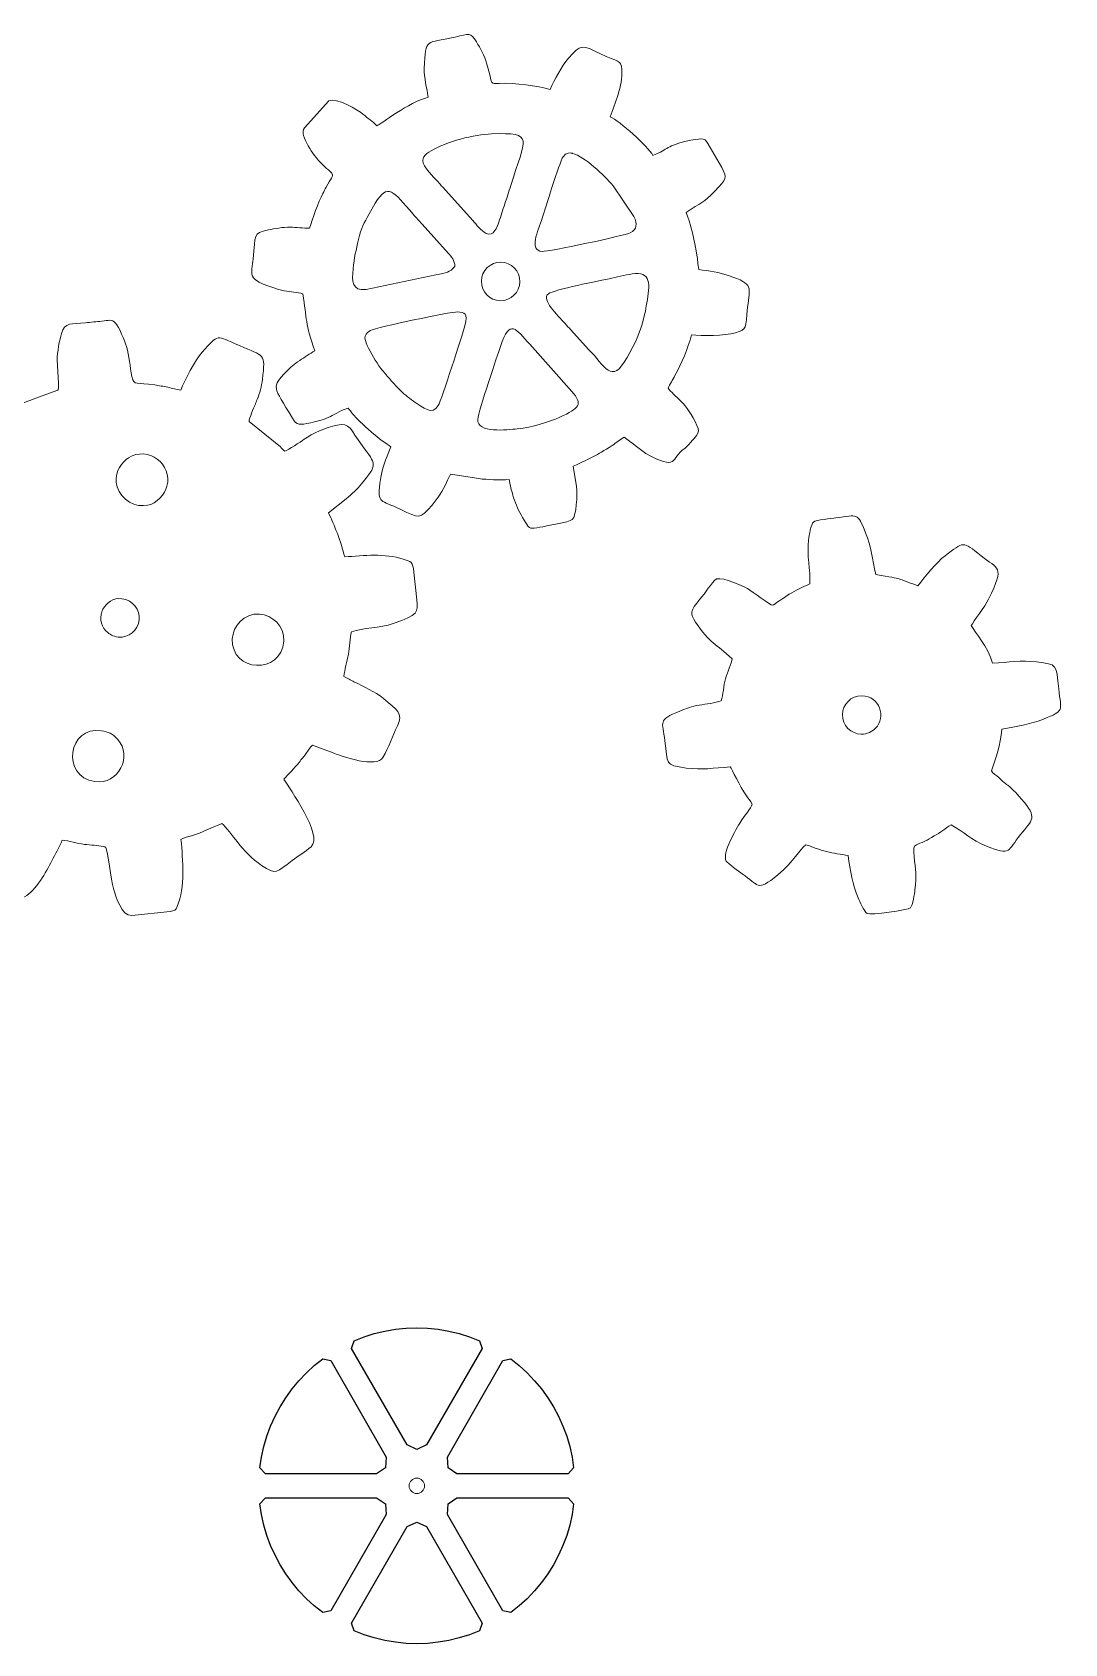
# Model space of a CAD drawing. Header units: centimetres. Extents: x -21.6 to 35.6, y -35.6 to 48.3.
# Drawn here: x 22.16 to 35.58, y 26.42 to 47.34 of the extents above; entities that cross this region are included whole.
import ezdxf

# ---------------------------------------------------------------- set-up
doc = ezdxf.new("R2010")
doc.units = ezdxf.units.CM
doc.header["$MEASUREMENT"] = 0
doc.layers.add('layer 1', color=7, linetype='Continuous')

msp = doc.modelspace()

# ---------------------------------------------------------------- linework, layer by layer
at = {"layer": 'layer 1', "color": 250, "lineweight": 9}
for points, knots in [([(27.30847, 46.49922), (27.29626, 46.62301), (27.25272, 46.75536), (27.25906, 46.87261), (27.25906, 46.87261), (27.28143, 47.28709), (27.27167, 47.19062), (27.65953, 47.28069), (27.65953, 47.28069), (27.84155, 47.32294), (27.85793, 47.3436), (27.93735, 47.21698), (27.93735, 47.21698), (27.99112, 47.13126), (28.03757, 47.05058), (28.07202, 46.92854), (28.07202, 46.92854), (28.15092, 46.64916), (28.11334, 46.67356), (28.23123, 46.6797), (28.23123, 46.6797), (28.43924, 46.69054), (28.72936, 46.64543), (28.89545, 46.59973), (28.89545, 46.59973), (28.95396, 46.73277), (29.04012, 46.89726), (29.13424, 47.00665), (29.13424, 47.00665), (29.29297, 47.19108), (29.31076, 47.18069), (29.5478, 47.06458), (29.5478, 47.06458), (29.77434, 46.95361), (29.81759, 46.98925), (29.8254, 46.86115), (29.8254, 46.86115), (29.83922, 46.63517), (29.73338, 46.42635), (29.67508, 46.24554), (29.67508, 46.24554), (29.79786, 46.19316), (30.16122, 45.86211), (30.23075, 45.74501), (30.23075, 45.74501), (30.44784, 45.82743), (30.37688, 45.86485), (30.72371, 45.94071), (30.72371, 45.94071), (30.76129, 45.94893), (30.81598, 45.95793), (30.85066, 45.95886), (30.85066, 45.95886), (30.90217, 45.96023), (30.92071, 45.93941), (30.9444, 45.90025), (30.9444, 45.90025), (30.9444, 45.90025), (31.12451, 45.58523), (31.12451, 45.58523), (31.12451, 45.58523), (31.19882, 45.44672), (31.19033, 45.44484), (31.03559, 45.28124), (31.03559, 45.28124), (30.88609, 45.12315), (30.85476, 45.13723), (30.66098, 45.00446), (30.66098, 45.00446), (30.71023, 44.90357), (30.78581, 44.57842), (30.80259, 44.44919), (30.80259, 44.44919), (30.80998, 44.39222), (30.81304, 44.33229), (30.82472, 44.26174), (30.82472, 44.26174), (30.96274, 44.24486), (31.09489, 44.22417), (31.21072, 44.18509), (31.21072, 44.18509), (31.55132, 44.07017), (31.4861, 44.03254), (31.46099, 43.77429), (31.46099, 43.77429), (31.43345, 43.49069), (31.45225, 43.48429), (31.30087, 43.44185), (31.30087, 43.44185), (31.16154, 43.40279), (30.86878, 43.39265), (30.73148, 43.41532), (30.73148, 43.41532), (30.68414, 43.22979), (30.60237, 43.05157), (30.51623, 42.88534), (30.51623, 42.88534), (30.4869, 42.82873), (30.44973, 42.77611), (30.4284, 42.72206), (30.4284, 42.72206), (30.49829, 42.62165), (30.67884, 42.52401), (30.80213, 42.23803), (30.80213, 42.23803), (30.82816, 42.17762), (30.82919, 42.15171), (30.79537, 42.10759), (30.79537, 42.10759), (30.76989, 42.07434), (30.66658, 41.95623), (30.64359, 41.93993), (30.64359, 41.93993), (30.45622, 41.80707), (30.56107, 41.64291), (30.13919, 41.8718), (30.13919, 41.8718), (30.13919, 41.8718), (29.85538, 42.08556), (29.85538, 42.08556), (29.85538, 42.08556), (29.79915, 42.05462), (29.75692, 42.01358), (29.70198, 41.97873), (29.70198, 41.97873), (29.47494, 41.83479), (29.45193, 41.82493), (29.19178, 41.70669), (29.19178, 41.70669), (29.19178, 41.70669), (29.23586, 41.44266), (29.23586, 41.44266), (29.23586, 41.44266), (29.24951, 41.34189), (29.23665, 41.06203), (29.18178, 41.01584), (29.18178, 41.01584), (29.14159, 40.98204), (28.83785, 40.93076), (28.75907, 40.91449), (28.75907, 40.91449), (28.64249, 40.89043), (28.6255, 40.89489), (28.57785, 40.97229), (28.57785, 40.97229), (28.45873, 41.16585), (28.41036, 41.28642), (28.36266, 41.5348), (28.36266, 41.5348), (28.23064, 41.52598), (28.08568, 41.53322), (27.96674, 41.54681), (27.96674, 41.54681), (27.96674, 41.54681), (27.60198, 41.60591), (27.60198, 41.60591), (27.60198, 41.60591), (27.58343, 41.56516), (27.56869, 41.54039), (27.54881, 41.49648), (27.54881, 41.49648), (27.50298, 41.39535), (27.43025, 41.28605), (27.36126, 41.20402), (27.36126, 41.20402), (27.2009, 41.01346), (27.19172, 41.03266), (26.956, 41.14641), (26.956, 41.14641), (26.68237, 41.27846), (26.65356, 41.21489), (26.68299, 41.48423), (26.68299, 41.48423), (26.70702, 41.7041), (26.75919, 41.77469), (26.82457, 41.96184), (26.82457, 41.96184), (26.71408, 42.02331), (26.41439, 42.27774), (26.32845, 42.3885), (26.32845, 42.3885), (26.30925, 42.41322), (26.29018, 42.43787), (26.26957, 42.46017), (26.26957, 42.46017), (26.2102, 42.45084), (26.09494, 42.38294), (26.03917, 42.35367), (26.03917, 42.35367), (25.96848, 42.31656), (25.87247, 42.29025), (25.78299, 42.2722), (25.78299, 42.2722), (25.6407, 42.24347), (25.60299, 42.23526), (25.54632, 42.33043), (25.54632, 42.33043), (25.29415, 42.75391), (25.26908, 42.73148), (25.46521, 42.9338), (25.46521, 42.9338), (25.52407, 42.99453), (25.56281, 43.03222), (25.64131, 43.0813), (25.64131, 43.0813), (25.70192, 43.11919), (25.77177, 43.17355), (25.83797, 43.20438), (25.83797, 43.20438), (25.71066, 43.56), (25.7347, 43.61688), (25.68169, 43.94761), (25.68169, 43.94761), (25.60688, 43.96515), (25.52256, 43.97429), (25.44412, 43.98658), (25.44412, 43.98658), (25.353, 44.00087), (25.09267, 44.08494), (25.0383, 44.15232), (25.0383, 44.15232), (24.9991, 44.20091), (25.0278, 44.33729), (25.0348, 44.39748), (25.0348, 44.39748), (25.07226, 44.71928), (25.02434, 44.73431), (25.23403, 44.77678), (25.23403, 44.77678), (25.31923, 44.79403), (25.42077, 44.81292), (25.51582, 44.81191), (25.51582, 44.81191), (25.59741, 44.81105), (25.68385, 44.79824), (25.76953, 44.79916), (25.76953, 44.79916), (25.80594, 44.91718), (25.88247, 45.13917), (25.94215, 45.24864), (25.94215, 45.24864), (25.96008, 45.28152), (25.96626, 45.3009), (25.98322, 45.33134), (25.98322, 45.33134), (26.11108, 45.56088), (26.09699, 45.45112), (25.89661, 45.66475), (25.89661, 45.66475), (25.84459, 45.72018), (25.62376, 46.00499), (25.70076, 46.10189), (25.70076, 46.10189), (25.70076, 46.10189), (26.02027, 46.45218), (26.02027, 46.45218), (26.02027, 46.45218), (26.11484, 46.50218), (26.40073, 46.33328), (26.46196, 46.27964), (26.46196, 46.27964), (26.52235, 46.22676), (26.58962, 46.18766), (26.6411, 46.12818), (26.6411, 46.12818), (26.69251, 46.14897), (27.05677, 46.4374), (27.30847, 46.49922)], [0, 0, 0, 0, 0.01470588, 0.01470588, 0.01470588, 0.01470588, 0.02941176, 0.02941176, 0.02941176, 0.02941176, 0.04411765, 0.04411765, 0.04411765, 0.04411765, 0.05882353, 0.05882353, 0.05882353, 0.05882353, 0.07352941, 0.07352941, 0.07352941, 0.07352941, 0.08823529, 0.08823529, 0.08823529, 0.08823529, 0.10294118, 0.10294118, 0.10294118, 0.10294118, 0.11764706, 0.11764706, 0.11764706, 0.11764706, 0.13235294, 0.13235294, 0.13235294, 0.13235294, 0.14705882, 0.14705882, 0.14705882, 0.14705882, 0.16176471, 0.16176471, 0.16176471, 0.16176471, 0.17647059, 0.17647059, 0.17647059, 0.17647059, 0.19117647, 0.19117647, 0.19117647, 0.19117647, 0.20588235, 0.20588235, 0.20588235, 0.20588235, 0.22058824, 0.22058824, 0.22058824, 0.22058824, 0.23529412, 0.23529412, 0.23529412, 0.23529412, 0.25, 0.25, 0.25, 0.25, 0.26470588, 0.26470588, 0.26470588, 0.26470588, 0.27941176, 0.27941176, 0.27941176, 0.27941176, 0.29411765, 0.29411765, 0.29411765, 0.29411765, 0.30882353, 0.30882353, 0.30882353, 0.30882353, 0.32352941, 0.32352941, 0.32352941, 0.32352941, 0.33823529, 0.33823529, 0.33823529, 0.33823529, 0.35294118, 0.35294118, 0.35294118, 0.35294118, 0.36764706, 0.36764706, 0.36764706, 0.36764706, 0.38235294, 0.38235294, 0.38235294, 0.38235294, 0.39705882, 0.39705882, 0.39705882, 0.39705882, 0.41176471, 0.41176471, 0.41176471, 0.41176471, 0.42647059, 0.42647059, 0.42647059, 0.42647059, 0.44117647, 0.44117647, 0.44117647, 0.44117647, 0.45588235, 0.45588235, 0.45588235, 0.45588235, 0.47058824, 0.47058824, 0.47058824, 0.47058824, 0.48529412, 0.48529412, 0.48529412, 0.48529412, 0.5, 0.5, 0.5, 0.5, 0.51470588, 0.51470588, 0.51470588, 0.51470588, 0.52941176, 0.52941176, 0.52941176, 0.52941176, 0.54411765, 0.54411765, 0.54411765, 0.54411765, 0.55882353, 0.55882353, 0.55882353, 0.55882353, 0.57352941, 0.57352941, 0.57352941, 0.57352941, 0.58823529, 0.58823529, 0.58823529, 0.58823529, 0.60294118, 0.60294118, 0.60294118, 0.60294118, 0.61764706, 0.61764706, 0.61764706, 0.61764706, 0.63235294, 0.63235294, 0.63235294, 0.63235294, 0.64705882, 0.64705882, 0.64705882, 0.64705882, 0.66176471, 0.66176471, 0.66176471, 0.66176471, 0.67647059, 0.67647059, 0.67647059, 0.67647059, 0.69117647, 0.69117647, 0.69117647, 0.69117647, 0.70588235, 0.70588235, 0.70588235, 0.70588235, 0.72058824, 0.72058824, 0.72058824, 0.72058824, 0.73529412, 0.73529412, 0.73529412, 0.73529412, 0.75, 0.75, 0.75, 0.75, 0.76470588, 0.76470588, 0.76470588, 0.76470588, 0.77941176, 0.77941176, 0.77941176, 0.77941176, 0.79411765, 0.79411765, 0.79411765, 0.79411765, 0.80882353, 0.80882353, 0.80882353, 0.80882353, 0.82352941, 0.82352941, 0.82352941, 0.82352941, 0.83823529, 0.83823529, 0.83823529, 0.83823529, 0.85294118, 0.85294118, 0.85294118, 0.85294118, 0.86764706, 0.86764706, 0.86764706, 0.86764706, 0.88235294, 0.88235294, 0.88235294, 0.88235294, 0.89705882, 0.89705882, 0.89705882, 0.89705882, 0.91176471, 0.91176471, 0.91176471, 0.91176471, 0.92647059, 0.92647059, 0.92647059, 0.92647059, 0.94117647, 0.94117647, 0.94117647, 0.94117647, 0.95588235, 0.95588235, 0.95588235, 0.95588235, 0.97058824, 0.97058824, 0.97058824, 0.97058824, 1, 1, 1, 1]), ([(28.13207, 46.02416), (27.91185, 46.01707), (27.54544, 45.92453), (27.3483, 45.80297), (27.3483, 45.80297), (27.27066, 45.7551), (27.2044, 45.71398), (27.26205, 45.60836), (27.26205, 45.60836), (27.29835, 45.54186), (27.40127, 45.44165), (27.45595, 45.38067), (27.45595, 45.38067), (27.46826, 45.36694), (27.48012, 45.3514), (27.49564, 45.3343), (27.49564, 45.3343), (27.49564, 45.3343), (27.88835, 44.89925), (27.88835, 44.89925), (27.88835, 44.89925), (27.93948, 44.84405), (27.9944, 44.76445), (28.06325, 44.73133), (28.06325, 44.73133), (28.16156, 44.68405), (28.20412, 44.8148), (28.22723, 44.87763), (28.22723, 44.87763), (28.25684, 44.95804), (28.27894, 45.03568), (28.30533, 45.11424), (28.30533, 45.11424), (28.33269, 45.1956), (28.35776, 45.26997), (28.38261, 45.35181), (28.38261, 45.35181), (28.57064, 45.97176), (28.7052, 46.04263), (28.13207, 46.02416)], [0, 0, 0, 0, 0.09090909, 0.09090909, 0.09090909, 0.09090909, 0.18181818, 0.18181818, 0.18181818, 0.18181818, 0.27272727, 0.27272727, 0.27272727, 0.27272727, 0.36363636, 0.36363636, 0.36363636, 0.36363636, 0.45454545, 0.45454545, 0.45454545, 0.45454545, 0.54545455, 0.54545455, 0.54545455, 0.54545455, 0.63636364, 0.63636364, 0.63636364, 0.63636364, 0.72727273, 0.72727273, 0.72727273, 0.72727273, 0.81818182, 0.81818182, 0.81818182, 0.81818182, 1, 1, 1, 1]), ([(29.1841, 45.77064), (29.18126, 45.77144), (29.17771, 45.77277), (29.1756, 45.77316), (29.1756, 45.77316), (29.17345, 45.77356), (29.1696, 45.77495), (29.16691, 45.7753), (29.16691, 45.7753), (29.16611, 45.7754), (29.09955, 45.78308), (29.06381, 45.72742), (29.06381, 45.72742), (29.01375, 45.64937), (28.82747, 45.03591), (28.79259, 44.93074), (28.79259, 44.93074), (28.73555, 44.75874), (28.61261, 44.50828), (28.79288, 44.49714), (28.79288, 44.49714), (28.8733, 44.49217), (29.8597, 44.70244), (29.93624, 44.73974), (29.93624, 44.73974), (30.02417, 44.78262), (30.02841, 44.85228), (29.98336, 44.95135), (29.98336, 44.95135), (29.98336, 44.95135), (29.71514, 45.34859), (29.71514, 45.34859), (29.71514, 45.34859), (29.59112, 45.49143), (29.34654, 45.72491), (29.1841, 45.77064)], [0, 0, 0, 0, 0.1, 0.1, 0.1, 0.1, 0.2, 0.2, 0.2, 0.2, 0.3, 0.3, 0.3, 0.3, 0.4, 0.4, 0.4, 0.4, 0.5, 0.5, 0.5, 0.5, 0.6, 0.6, 0.6, 0.6, 0.7, 0.7, 0.7, 0.7, 0.8, 0.8, 0.8, 0.8, 1, 1, 1, 1]), ([(27.65824, 44.30041), (27.65545, 44.38023), (27.61047, 44.428), (27.57196, 44.47221), (27.57196, 44.47221), (27.57196, 44.47221), (27.23002, 44.85012), (27.23002, 44.85012), (27.23002, 44.85012), (27.18972, 44.89871), (27.15649, 44.93322), (27.11398, 44.98183), (27.11398, 44.98183), (26.85288, 45.28016), (26.78899, 45.3935), (26.62129, 45.12322), (26.62129, 45.12322), (26.62129, 45.12322), (26.53932, 44.9761), (26.53932, 44.9761), (26.53932, 44.9761), (26.48063, 44.86906), (26.4371, 44.80419), (26.40384, 44.65065), (26.40384, 44.65065), (26.37514, 44.51815), (26.34637, 44.41399), (26.33411, 44.27163), (26.33411, 44.27163), (26.32008, 44.10892), (26.31632, 43.98185), (26.50203, 44.00145), (26.50203, 44.00145), (26.50203, 44.00145), (27.41102, 44.19168), (27.41102, 44.19168), (27.41102, 44.19168), (27.55146, 44.22269), (27.58417, 44.22429), (27.65824, 44.30041)], [0, 0, 0, 0, 0.09090909, 0.09090909, 0.09090909, 0.09090909, 0.18181818, 0.18181818, 0.18181818, 0.18181818, 0.27272727, 0.27272727, 0.27272727, 0.27272727, 0.36363636, 0.36363636, 0.36363636, 0.36363636, 0.45454545, 0.45454545, 0.45454545, 0.45454545, 0.54545455, 0.54545455, 0.54545455, 0.54545455, 0.63636364, 0.63636364, 0.63636364, 0.63636364, 0.72727273, 0.72727273, 0.72727273, 0.72727273, 0.81818182, 0.81818182, 0.81818182, 0.81818182, 1, 1, 1, 1]), ([(29.99763, 44.20961), (29.9025, 44.19966), (29.79285, 44.17027), (29.69641, 44.14999), (29.69641, 44.14999), (29.53698, 44.11644), (28.93804, 44.00034), (28.87186, 43.94782), (28.87186, 43.94782), (28.77134, 43.86798), (28.99324, 43.67155), (29.08768, 43.56076), (29.08768, 43.56076), (29.11571, 43.52785), (29.1365, 43.51108), (29.16484, 43.47745), (29.16484, 43.47745), (29.16484, 43.47745), (29.39474, 43.2231), (29.39474, 43.2231), (29.39474, 43.2231), (29.60815, 43.01597), (29.68713, 42.75291), (29.89569, 43.11844), (29.89569, 43.11844), (29.89569, 43.11844), (30.00374, 43.32128), (30.00374, 43.32128), (30.00374, 43.32128), (30.06788, 43.47011), (30.11192, 43.60476), (30.14428, 43.78865), (30.14428, 43.78865), (30.18384, 44.01359), (30.22664, 44.23357), (29.99763, 44.20961)], [0, 0, 0, 0, 0.1, 0.1, 0.1, 0.1, 0.2, 0.2, 0.2, 0.2, 0.3, 0.3, 0.3, 0.3, 0.4, 0.4, 0.4, 0.4, 0.5, 0.5, 0.5, 0.5, 0.6, 0.6, 0.6, 0.6, 0.7, 0.7, 0.7, 0.7, 0.8, 0.8, 0.8, 0.8, 1, 1, 1, 1]), ([(24.09468, 42.69778), (24.14219, 42.82064), (24.28505, 43.09185), (24.37287, 43.18888), (24.37287, 43.18888), (24.59012, 43.42892), (24.54821, 43.41196), (24.85816, 43.27431), (24.85816, 43.27431), (25.17718, 43.13267), (25.19981, 43.18396), (25.15614, 42.8357), (25.15614, 42.8357), (25.14494, 42.74638), (25.12167, 42.65429), (25.08576, 42.57297), (25.08576, 42.57297), (25.07394, 42.54615), (25.07196, 42.5337), (25.06053, 42.50636), (25.06053, 42.50636), (25.04224, 42.46257), (24.98457, 42.33201), (24.98269, 42.29026), (24.98269, 42.29026), (24.98269, 42.29026), (25.38986, 41.95908), (25.38986, 41.95908), (25.38986, 41.95908), (25.41484, 41.93701), (25.42026, 41.92573), (25.44855, 41.90293), (25.44855, 41.90293), (25.49095, 41.91664), (25.65067, 42.02483), (25.69749, 42.05765), (25.69749, 42.05765), (25.8108, 42.13713), (25.97364, 42.21127), (26.12657, 42.24276), (26.12657, 42.24276), (26.29847, 42.27815), (26.29526, 42.18454), (26.45037, 41.97711), (26.45037, 41.97711), (26.64008, 41.72335), (26.65061, 41.73717), (26.44502, 41.48022), (26.44502, 41.48022), (26.3826, 41.40222), (26.32814, 41.35458), (26.24388, 41.28482), (26.24388, 41.28482), (26.24388, 41.28482), (26.01472, 41.10355), (26.01472, 41.10355), (26.01472, 41.10355), (26.09145, 40.94495), (26.17452, 40.73031), (26.22531, 40.53031), (26.22531, 40.53031), (26.47642, 40.54853), (26.739, 40.57841), (26.98598, 40.50144), (26.98598, 40.50144), (27.09213, 40.46833), (27.10883, 40.46922), (27.12307, 40.33317), (27.12307, 40.33317), (27.12307, 40.33317), (27.16067, 39.97362), (27.16067, 39.97362), (27.16067, 39.97362), (27.17834, 39.80486), (27.18882, 39.78131), (26.85696, 39.66477), (26.85696, 39.66477), (26.68333, 39.6038), (26.46247, 39.61087), (26.31403, 39.55725), (26.31403, 39.55725), (26.29228, 39.47861), (26.29022, 39.35451), (26.27467, 39.26767), (26.27467, 39.26767), (26.25734, 39.17098), (26.22241, 39.06605), (26.21439, 38.97688), (26.21439, 38.97688), (26.26017, 38.95628), (26.30385, 38.93111), (26.34441, 38.9103), (26.34441, 38.9103), (26.4783, 38.84164), (26.61499, 38.7844), (26.72795, 38.69109), (26.72795, 38.69109), (26.90953, 38.54105), (26.98757, 38.50673), (26.9091, 38.33636), (26.9091, 38.33636), (26.84566, 38.19864), (26.79621, 38.05696), (26.72278, 37.92603), (26.72278, 37.92603), (26.64329, 37.78429), (26.19194, 37.9393), (26.0925, 37.97831), (26.0925, 37.97831), (25.99055, 38.01829), (25.89997, 38.05127), (25.80508, 38.08636), (25.80508, 38.08636), (25.77097, 38.04915), (25.74718, 38.01327), (25.7212, 37.97273), (25.7212, 37.97273), (25.69626, 37.93374), (25.66766, 37.90852), (25.63159, 37.86163), (25.63159, 37.86163), (25.56953, 37.78097), (25.49533, 37.71744), (25.43498, 37.64417), (25.43498, 37.64417), (25.49953, 37.52762), (25.9539, 36.90947), (25.7877, 36.76695), (25.7877, 36.76695), (25.71034, 36.70059), (25.62379, 36.65043), (25.54221, 36.58939), (25.54221, 36.58939), (25.34179, 36.43947), (25.33736, 36.39301), (25.14528, 36.52357), (25.14528, 36.52357), (25.01729, 36.61058), (24.92417, 36.71185), (24.82588, 36.83442), (24.82588, 36.83442), (24.77769, 36.89452), (24.67804, 37.03003), (24.62869, 37.06756), (24.62869, 37.06756), (24.50025, 37.01808), (24.3711, 36.95094), (24.23662, 36.9106), (24.23662, 36.9106), (24.18119, 36.89397), (24.14447, 36.88698), (24.09785, 36.86184), (24.09785, 36.86184), (24.12194, 36.59121), (24.15472, 36.24346), (24.04947, 35.98887), (24.04947, 35.98887), (24.03234, 35.9474), (24.01163, 35.93285), (23.95685, 35.92711), (23.95685, 35.92711), (23.95685, 35.92711), (23.45981, 35.87512), (23.45981, 35.87512), (23.45981, 35.87512), (23.32242, 35.86075), (23.25455, 36.12372), (23.21938, 36.22661), (23.21938, 36.22661), (23.18677, 36.32208), (23.14644, 36.71914), (23.11999, 36.7573), (23.11999, 36.7573), (23.10476, 36.76701), (23.13104, 36.75971), (23.09039, 36.7694), (23.09039, 36.7694), (23.01401, 36.78755), (22.92698, 36.78666), (22.84243, 36.79798), (22.84243, 36.79798), (22.74656, 36.81081), (22.64226, 36.84362), (22.55435, 36.85119), (22.55435, 36.85119), (22.51671, 36.75577), (22.46589, 36.6734), (22.42066, 36.58406), (22.42066, 36.58406), (22.34744, 36.43948), (22.21171, 36.20223), (22.06594, 36.11484), (22.06594, 36.11484), (21.98509, 36.06636), (21.81463, 36.18342), (21.70787, 36.22287), (21.70787, 36.22287), (21.70787, 36.22287), (21.49451, 36.31787), (21.49451, 36.31787), (21.49451, 36.31787), (21.40553, 36.36541), (21.446, 36.5563), (21.46073, 36.65429), (21.46073, 36.65429), (21.49368, 36.87362), (21.5849, 37.04453), (21.65681, 37.24892), (21.65681, 37.24892), (21.57436, 37.30563), (21.50536, 37.35575), (21.42734, 37.41709), (21.42734, 37.41709), (21.42734, 37.41709), (21.20463, 37.60623), (21.20463, 37.60623), (21.20463, 37.60623), (21.12691, 37.54437), (21.03899, 37.49953), (20.95263, 37.44404), (20.95263, 37.44404), (20.8581, 37.38327), (20.44879, 37.13507), (20.33928, 37.25659), (20.33928, 37.25659), (20.30683, 37.29256), (20.27963, 37.3334), (20.25078, 37.37471), (20.25078, 37.37471), (20.01518, 37.7121), (19.9087, 37.70095), (20.17074, 38.0006), (20.17074, 38.0006), (20.27114, 38.1154), (20.38775, 38.19486), (20.50095, 38.29484), (20.50095, 38.29484), (20.53123, 38.32157), (20.58337, 38.3709), (20.61874, 38.3901), (20.61874, 38.3901), (20.58528, 38.5125), (20.45482, 38.70411), (20.40752, 38.93996), (20.40752, 38.93996), (20.08299, 38.94591), (19.90846, 38.89401), (19.5926, 38.98455), (19.5926, 38.98455), (19.52983, 39.00254), (19.50842, 39.00648), (19.49609, 39.08559), (19.49609, 39.08559), (19.49609, 39.08559), (19.44977, 39.53045), (19.44977, 39.53045), (19.44977, 39.53045), (19.4361, 39.66058), (19.44764, 39.6718), (19.54947, 39.72405), (19.54947, 39.72405), (19.61907, 39.75976), (19.67852, 39.78564), (19.76076, 39.81401), (19.76076, 39.81401), (19.85632, 39.84696), (20.25964, 39.89999), (20.28581, 39.91728), (20.28581, 39.91728), (20.29778, 39.95803), (20.29437, 40.01877), (20.29941, 40.07371), (20.29941, 40.07371), (20.31138, 40.20393), (20.32894, 40.386), (20.37375, 40.50378), (20.37375, 40.50378), (20.30012, 40.57921), (20.00961, 40.67821), (19.88216, 40.78822), (19.88216, 40.78822), (19.62092, 41.01367), (19.6303, 40.97939), (19.75743, 41.25823), (19.75743, 41.25823), (19.89511, 41.56019), (19.83957, 41.64274), (20.18345, 41.59137), (20.18345, 41.59137), (20.3376, 41.56834), (20.47903, 41.5145), (20.61906, 41.45997), (20.61906, 41.45997), (20.65785, 41.44486), (20.72352, 41.4171), (20.76435, 41.41004), (20.76435, 41.41004), (20.80064, 41.50404), (21.06713, 41.79792), (21.13982, 41.88825), (21.13982, 41.88825), (21.03499, 42.11566), (20.86601, 42.23527), (20.80217, 42.5584), (20.80217, 42.5584), (20.76928, 42.72487), (20.8595, 42.73503), (21.07004, 42.88599), (21.07004, 42.88599), (21.12183, 42.9231), (21.254, 43.03888), (21.31616, 43.03327), (21.31616, 43.03327), (21.42788, 43.02318), (21.65759, 42.79801), (21.74987, 42.68621), (21.74987, 42.68621), (21.81234, 42.61055), (21.86581, 42.53721), (21.92967, 42.4667), (21.92967, 42.4667), (21.99201, 42.50963), (22.11824, 42.55529), (22.1998, 42.58931), (22.1998, 42.58931), (22.1998, 42.58931), (22.4991, 42.6942), (22.4991, 42.6942), (22.4991, 42.6942), (22.50027, 42.6966), (22.50104, 42.70304), (22.50154, 42.70171), (22.50154, 42.70171), (22.50209, 42.70034), (22.50345, 42.70764), (22.50375, 42.70955), (22.50375, 42.70955), (22.50545, 42.72049), (22.50638, 42.72502), (22.50686, 42.73695), (22.50686, 42.73695), (22.50745, 42.75201), (22.50583, 42.77084), (22.50537, 42.78639), (22.50537, 42.78639), (22.50537, 42.78639), (22.48946, 43.08765), (22.48946, 43.08765), (22.48946, 43.08765), (22.4885, 43.18169), (22.52251, 43.3524), (22.5445, 43.43066), (22.5445, 43.43066), (22.58761, 43.58414), (22.67234, 43.55067), (22.85795, 43.57009), (22.85795, 43.57009), (22.92844, 43.57746), (22.999, 43.58469), (23.06946, 43.59224), (23.06946, 43.59224), (23.15234, 43.60112), (23.20084, 43.62092), (23.24841, 43.56756), (23.24841, 43.56756), (23.29384, 43.51659), (23.36376, 43.33863), (23.38904, 43.26313), (23.38904, 43.26313), (23.43061, 43.1389), (23.4319, 43.00557), (23.4595, 42.87225), (23.4595, 42.87225), (23.48641, 42.74238), (23.51916, 42.80392), (23.75736, 42.76403), (23.75736, 42.76403), (23.81324, 42.75468), (23.86864, 42.74521), (23.92641, 42.73355), (23.92641, 42.73355), (23.98824, 42.72109), (24.03553, 42.70129), (24.09468, 42.69778)], [0, 0, 0, 0, 0.01030928, 0.01030928, 0.01030928, 0.01030928, 0.02061856, 0.02061856, 0.02061856, 0.02061856, 0.03092784, 0.03092784, 0.03092784, 0.03092784, 0.04123711, 0.04123711, 0.04123711, 0.04123711, 0.05154639, 0.05154639, 0.05154639, 0.05154639, 0.06185567, 0.06185567, 0.06185567, 0.06185567, 0.07216495, 0.07216495, 0.07216495, 0.07216495, 0.08247423, 0.08247423, 0.08247423, 0.08247423, 0.09278351, 0.09278351, 0.09278351, 0.09278351, 0.10309278, 0.10309278, 0.10309278, 0.10309278, 0.11340206, 0.11340206, 0.11340206, 0.11340206, 0.12371134, 0.12371134, 0.12371134, 0.12371134, 0.13402062, 0.13402062, 0.13402062, 0.13402062, 0.1443299, 0.1443299, 0.1443299, 0.1443299, 0.15463918, 0.15463918, 0.15463918, 0.15463918, 0.16494845, 0.16494845, 0.16494845, 0.16494845, 0.17525773, 0.17525773, 0.17525773, 0.17525773, 0.18556701, 0.18556701, 0.18556701, 0.18556701, 0.19587629, 0.19587629, 0.19587629, 0.19587629, 0.20618557, 0.20618557, 0.20618557, 0.20618557, 0.21649485, 0.21649485, 0.21649485, 0.21649485, 0.22680412, 0.22680412, 0.22680412, 0.22680412, 0.2371134, 0.2371134, 0.2371134, 0.2371134, 0.24742268, 0.24742268, 0.24742268, 0.24742268, 0.25773196, 0.25773196, 0.25773196, 0.25773196, 0.26804124, 0.26804124, 0.26804124, 0.26804124, 0.27835052, 0.27835052, 0.27835052, 0.27835052, 0.28865979, 0.28865979, 0.28865979, 0.28865979, 0.29896907, 0.29896907, 0.29896907, 0.29896907, 0.30927835, 0.30927835, 0.30927835, 0.30927835, 0.31958763, 0.31958763, 0.31958763, 0.31958763, 0.32989691, 0.32989691, 0.32989691, 0.32989691, 0.34020619, 0.34020619, 0.34020619, 0.34020619, 0.35051546, 0.35051546, 0.35051546, 0.35051546, 0.36082474, 0.36082474, 0.36082474, 0.36082474, 0.37113402, 0.37113402, 0.37113402, 0.37113402, 0.3814433, 0.3814433, 0.3814433, 0.3814433, 0.39175258, 0.39175258, 0.39175258, 0.39175258, 0.40206186, 0.40206186, 0.40206186, 0.40206186, 0.41237113, 0.41237113, 0.41237113, 0.41237113, 0.42268041, 0.42268041, 0.42268041, 0.42268041, 0.43298969, 0.43298969, 0.43298969, 0.43298969, 0.44329897, 0.44329897, 0.44329897, 0.44329897, 0.45360825, 0.45360825, 0.45360825, 0.45360825, 0.46391753, 0.46391753, 0.46391753, 0.46391753, 0.4742268, 0.4742268, 0.4742268, 0.4742268, 0.48453608, 0.48453608, 0.48453608, 0.48453608, 0.49484536, 0.49484536, 0.49484536, 0.49484536, 0.50515464, 0.50515464, 0.50515464, 0.50515464, 0.51546392, 0.51546392, 0.51546392, 0.51546392, 0.5257732, 0.5257732, 0.5257732, 0.5257732, 0.53608247, 0.53608247, 0.53608247, 0.53608247, 0.54639175, 0.54639175, 0.54639175, 0.54639175, 0.55670103, 0.55670103, 0.55670103, 0.55670103, 0.56701031, 0.56701031, 0.56701031, 0.56701031, 0.57731959, 0.57731959, 0.57731959, 0.57731959, 0.58762887, 0.58762887, 0.58762887, 0.58762887, 0.59793814, 0.59793814, 0.59793814, 0.59793814, 0.60824742, 0.60824742, 0.60824742, 0.60824742, 0.6185567, 0.6185567, 0.6185567, 0.6185567, 0.62886598, 0.62886598, 0.62886598, 0.62886598, 0.63917526, 0.63917526, 0.63917526, 0.63917526, 0.64948454, 0.64948454, 0.64948454, 0.64948454, 0.65979381, 0.65979381, 0.65979381, 0.65979381, 0.67010309, 0.67010309, 0.67010309, 0.67010309, 0.68041237, 0.68041237, 0.68041237, 0.68041237, 0.69072165, 0.69072165, 0.69072165, 0.69072165, 0.70103093, 0.70103093, 0.70103093, 0.70103093, 0.71134021, 0.71134021, 0.71134021, 0.71134021, 0.72164948, 0.72164948, 0.72164948, 0.72164948, 0.73195876, 0.73195876, 0.73195876, 0.73195876, 0.74226804, 0.74226804, 0.74226804, 0.74226804, 0.75257732, 0.75257732, 0.75257732, 0.75257732, 0.7628866, 0.7628866, 0.7628866, 0.7628866, 0.77319588, 0.77319588, 0.77319588, 0.77319588, 0.78350515, 0.78350515, 0.78350515, 0.78350515, 0.79381443, 0.79381443, 0.79381443, 0.79381443, 0.80412371, 0.80412371, 0.80412371, 0.80412371, 0.81443299, 0.81443299, 0.81443299, 0.81443299, 0.82474227, 0.82474227, 0.82474227, 0.82474227, 0.83505155, 0.83505155, 0.83505155, 0.83505155, 0.84536082, 0.84536082, 0.84536082, 0.84536082, 0.8556701, 0.8556701, 0.8556701, 0.8556701, 0.86597938, 0.86597938, 0.86597938, 0.86597938, 0.87628866, 0.87628866, 0.87628866, 0.87628866, 0.88659794, 0.88659794, 0.88659794, 0.88659794, 0.89690722, 0.89690722, 0.89690722, 0.89690722, 0.90721649, 0.90721649, 0.90721649, 0.90721649, 0.91752577, 0.91752577, 0.91752577, 0.91752577, 0.92783505, 0.92783505, 0.92783505, 0.92783505, 0.93814433, 0.93814433, 0.93814433, 0.93814433, 0.94845361, 0.94845361, 0.94845361, 0.94845361, 0.95876289, 0.95876289, 0.95876289, 0.95876289, 0.96907216, 0.96907216, 0.96907216, 0.96907216, 0.97938144, 0.97938144, 0.97938144, 0.97938144, 1, 1, 1, 1]), ([(27.68926, 43.71132), (27.60842, 43.7169), (26.63629, 43.50808), (26.55965, 43.47068), (26.55965, 43.47068), (26.44837, 43.41628), (26.49053, 43.33415), (26.5345, 43.24182), (26.5345, 43.24182), (26.64019, 43.01996), (26.78895, 42.85636), (26.95564, 42.68578), (26.95564, 42.68578), (26.99688, 42.64357), (27.08587, 42.5737), (27.1383, 42.53998), (27.1383, 42.53998), (27.2349, 42.47785), (27.36167, 42.35926), (27.4402, 42.49511), (27.4402, 42.49511), (27.48513, 42.57283), (27.75331, 43.41268), (27.78611, 43.53167), (27.78611, 43.53167), (27.83205, 43.69829), (27.78483, 43.70472), (27.68926, 43.71132)], [0, 0, 0, 0, 0.125, 0.125, 0.125, 0.125, 0.25, 0.25, 0.25, 0.25, 0.375, 0.375, 0.375, 0.375, 0.5, 0.5, 0.5, 0.5, 0.625, 0.625, 0.625, 0.625, 0.75, 0.75, 0.75, 0.75, 1, 1, 1, 1]), ([(28.46582, 42.19406), (28.66918, 42.21534), (28.87239, 42.27876), (29.01982, 42.34526), (29.01982, 42.34526), (29.27737, 42.46141), (29.32154, 42.50755), (29.17848, 42.68047), (29.17848, 42.68047), (29.17848, 42.68047), (28.62991, 43.29367), (28.62991, 43.29367), (28.62991, 43.29367), (28.45251, 43.48247), (28.37211, 43.64172), (28.24791, 43.262), (28.24791, 43.262), (28.21682, 43.16695), (27.96286, 42.42296), (27.95462, 42.31827), (27.95462, 42.31827), (27.93974, 42.1299), (28.34401, 42.18132), (28.46582, 42.19406)], [0, 0, 0, 0, 0.14285714, 0.14285714, 0.14285714, 0.14285714, 0.28571429, 0.28571429, 0.28571429, 0.28571429, 0.42857143, 0.42857143, 0.42857143, 0.42857143, 0.57142857, 0.57142857, 0.57142857, 0.57142857, 0.71428571, 0.71428571, 0.71428571, 0.71428571, 1, 1, 1, 1]), ([(23.66159, 41.20238), (23.78273, 41.21506), (23.8898, 41.354), (23.91571, 41.4488), (23.91571, 41.4488), (23.9938, 41.73436), (23.66516, 41.97724), (23.41506, 41.81615), (23.41506, 41.81615), (23.3335, 41.76364), (23.24235, 41.64691), (23.2575, 41.50039), (23.2575, 41.50039), (23.27483, 41.33277), (23.43812, 41.17901), (23.6087, 41.19685), (23.6087, 41.19685), (23.6087, 41.19685), (23.66159, 41.20238), (23.66159, 41.20238)], [0, 0, 0, 0, 0.16666667, 0.16666667, 0.16666667, 0.16666667, 0.33333333, 0.33333333, 0.33333333, 0.33333333, 0.5, 0.5, 0.5, 0.5, 0.66666667, 0.66666667, 0.66666667, 0.66666667, 1, 1, 1, 1]), ([(33.12692, 40.30237), (33.51692, 40.23326), (33.36403, 40.26457), (33.6729, 40.15641), (33.6729, 40.15641), (33.76687, 40.27215), (33.91033, 40.458), (34.02614, 40.54486), (34.02614, 40.54486), (34.27079, 40.72827), (34.25017, 40.74339), (34.49345, 40.54445), (34.49345, 40.54445), (34.71293, 40.36503), (34.81093, 40.43016), (34.5918, 39.9802), (34.5918, 39.9802), (34.54911, 39.89252), (34.38883, 39.68759), (34.36673, 39.63824), (34.36673, 39.63824), (34.41557, 39.54392), (34.57965, 39.36768), (34.64389, 39.15143), (34.64389, 39.15143), (34.85501, 39.15898), (35.01336, 39.19211), (35.21543, 39.16753), (35.21543, 39.16753), (35.49171, 39.1339), (35.46631, 39.14029), (35.50235, 38.81621), (35.50235, 38.81621), (35.53502, 38.52227), (35.58166, 38.53499), (35.30478, 38.42458), (35.30478, 38.42458), (35.12046, 38.35106), (34.96156, 38.33184), (34.76407, 38.29358), (34.76407, 38.29358), (34.74383, 38.07037), (34.69324, 37.93665), (34.62768, 37.75183), (34.62768, 37.75183), (34.64994, 37.7197), (34.69402, 37.69233), (34.72362, 37.66494), (34.72362, 37.66494), (34.88158, 37.51871), (34.84122, 37.59056), (35.01974, 37.38411), (35.01974, 37.38411), (35.23217, 37.13841), (35.16537, 37.12273), (35.00617, 36.92489), (35.00617, 36.92489), (34.83723, 36.71494), (34.89014, 36.64492), (34.56386, 36.77489), (34.56386, 36.77489), (34.36753, 36.85307), (34.26564, 36.96126), (34.10447, 37.05318), (34.10447, 37.05318), (34.05984, 37.03158), (34.03627, 37.00199), (33.99827, 36.97691), (33.99827, 36.97691), (33.96716, 36.95637), (33.91713, 36.92377), (33.88226, 36.90679), (33.88226, 36.90679), (33.83478, 36.88366), (33.80403, 36.8572), (33.76167, 36.83862), (33.76167, 36.83862), (33.65932, 36.79373), (33.62491, 36.7939), (33.61994, 36.74832), (33.61994, 36.74832), (33.6187, 36.73709), (33.61882, 36.72263), (33.61928, 36.71156), (33.61928, 36.71156), (33.62025, 36.68864), (33.62281, 36.66535), (33.62477, 36.64237), (33.62477, 36.64237), (33.64065, 36.45739), (33.65936, 36.40257), (33.63453, 36.20708), (33.63453, 36.20708), (33.62902, 36.16359), (33.60649, 36.00216), (33.57605, 35.97363), (33.57605, 35.97363), (33.54567, 35.94511), (33.05264, 35.87256), (33.01214, 35.89943), (33.01214, 35.89943), (32.97885, 35.92148), (32.91601, 36.05806), (32.89673, 36.10467), (32.89673, 36.10467), (32.82617, 36.27512), (32.7927, 36.4532), (32.76606, 36.65137), (32.76606, 36.65137), (32.67572, 36.67023), (32.57443, 36.68181), (32.48405, 36.70448), (32.48405, 36.70448), (32.39637, 36.72647), (32.30687, 36.76152), (32.21792, 36.79338), (32.21792, 36.79338), (32.13586, 36.73418), (32.06098, 36.57444), (31.85271, 36.40266), (31.85271, 36.40266), (31.57006, 36.1695), (31.60577, 36.27291), (31.3891, 36.4167), (31.3891, 36.4167), (31.35337, 36.44042), (31.19764, 36.55533), (31.18274, 36.58064), (31.18274, 36.58064), (31.12338, 36.68148), (31.30927, 36.9922), (31.37132, 37.09297), (31.37132, 37.09297), (31.40709, 37.15105), (31.50437, 37.26697), (31.52173, 37.32), (31.52173, 37.32), (31.49866, 37.35793), (31.47053, 37.39225), (31.44428, 37.42861), (31.44428, 37.42861), (31.3536, 37.55415), (31.25826, 37.77718), (31.23552, 37.80393), (31.23552, 37.80393), (31.01745, 37.7894), (30.86872, 37.76021), (30.66329, 37.78898), (30.66329, 37.78898), (30.37334, 37.8296), (30.42553, 37.83545), (30.3862, 38.1421), (30.3862, 38.1421), (30.35356, 38.39654), (30.28785, 38.40715), (30.57989, 38.52797), (30.57989, 38.52797), (30.65684, 38.55979), (30.73761, 38.59089), (30.83083, 38.6054), (30.83083, 38.6054), (30.92331, 38.61977), (31.03808, 38.63275), (31.1186, 38.66266), (31.1186, 38.66266), (31.14268, 38.74114), (31.14835, 38.85794), (31.17305, 38.94744), (31.17305, 38.94744), (31.19303, 39.01992), (31.25288, 39.15773), (31.26049, 39.20637), (31.26049, 39.20637), (31.0465, 39.40805), (30.97259, 39.40355), (30.78483, 39.6828), (30.78483, 39.6828), (30.70823, 39.79669), (30.71244, 39.82946), (30.84153, 39.98078), (30.84153, 39.98078), (30.90916, 40.06006), (30.98848, 40.19682), (31.05502, 40.24474), (31.05502, 40.24474), (31.1567, 40.26556), (31.38435, 40.1585), (31.45761, 40.11877), (31.45761, 40.11877), (31.52462, 40.0824), (31.75355, 39.90177), (31.78943, 39.90178), (31.78943, 39.90178), (31.78948, 39.90179), (31.95973, 40.02194), (32.00168, 40.04715), (32.00168, 40.04715), (32.08452, 40.09692), (32.17476, 40.14034), (32.26712, 40.17981), (32.26712, 40.17981), (32.28254, 40.37122), (32.22455, 40.54075), (32.25364, 40.75277), (32.25364, 40.75277), (32.26171, 40.81182), (32.28206, 40.95457), (32.31564, 40.98318), (32.31564, 40.98318), (32.34826, 41.01103), (32.552, 41.02951), (32.60835, 41.03656), (32.60835, 41.03656), (32.89975, 41.07299), (32.88026, 41.11628), (32.99429, 40.84415), (32.99429, 40.84415), (33.07178, 40.65924), (33.07933, 40.50603), (33.12692, 40.30237)], [0, 0, 0, 0, 0.01785714, 0.01785714, 0.01785714, 0.01785714, 0.03571429, 0.03571429, 0.03571429, 0.03571429, 0.05357143, 0.05357143, 0.05357143, 0.05357143, 0.07142857, 0.07142857, 0.07142857, 0.07142857, 0.08928571, 0.08928571, 0.08928571, 0.08928571, 0.10714286, 0.10714286, 0.10714286, 0.10714286, 0.125, 0.125, 0.125, 0.125, 0.14285714, 0.14285714, 0.14285714, 0.14285714, 0.16071429, 0.16071429, 0.16071429, 0.16071429, 0.17857143, 0.17857143, 0.17857143, 0.17857143, 0.19642857, 0.19642857, 0.19642857, 0.19642857, 0.21428571, 0.21428571, 0.21428571, 0.21428571, 0.23214286, 0.23214286, 0.23214286, 0.23214286, 0.25, 0.25, 0.25, 0.25, 0.26785714, 0.26785714, 0.26785714, 0.26785714, 0.28571429, 0.28571429, 0.28571429, 0.28571429, 0.30357143, 0.30357143, 0.30357143, 0.30357143, 0.32142857, 0.32142857, 0.32142857, 0.32142857, 0.33928571, 0.33928571, 0.33928571, 0.33928571, 0.35714286, 0.35714286, 0.35714286, 0.35714286, 0.375, 0.375, 0.375, 0.375, 0.39285714, 0.39285714, 0.39285714, 0.39285714, 0.41071429, 0.41071429, 0.41071429, 0.41071429, 0.42857143, 0.42857143, 0.42857143, 0.42857143, 0.44642857, 0.44642857, 0.44642857, 0.44642857, 0.46428571, 0.46428571, 0.46428571, 0.46428571, 0.48214286, 0.48214286, 0.48214286, 0.48214286, 0.5, 0.5, 0.5, 0.5, 0.51785714, 0.51785714, 0.51785714, 0.51785714, 0.53571429, 0.53571429, 0.53571429, 0.53571429, 0.55357143, 0.55357143, 0.55357143, 0.55357143, 0.57142857, 0.57142857, 0.57142857, 0.57142857, 0.58928571, 0.58928571, 0.58928571, 0.58928571, 0.60714286, 0.60714286, 0.60714286, 0.60714286, 0.625, 0.625, 0.625, 0.625, 0.64285714, 0.64285714, 0.64285714, 0.64285714, 0.66071429, 0.66071429, 0.66071429, 0.66071429, 0.67857143, 0.67857143, 0.67857143, 0.67857143, 0.69642857, 0.69642857, 0.69642857, 0.69642857, 0.71428571, 0.71428571, 0.71428571, 0.71428571, 0.73214286, 0.73214286, 0.73214286, 0.73214286, 0.75, 0.75, 0.75, 0.75, 0.76785714, 0.76785714, 0.76785714, 0.76785714, 0.78571429, 0.78571429, 0.78571429, 0.78571429, 0.80357143, 0.80357143, 0.80357143, 0.80357143, 0.82142857, 0.82142857, 0.82142857, 0.82142857, 0.83928571, 0.83928571, 0.83928571, 0.83928571, 0.85714286, 0.85714286, 0.85714286, 0.85714286, 0.875, 0.875, 0.875, 0.875, 0.89285714, 0.89285714, 0.89285714, 0.89285714, 0.91071429, 0.91071429, 0.91071429, 0.91071429, 0.92857143, 0.92857143, 0.92857143, 0.92857143, 0.94642857, 0.94642857, 0.94642857, 0.94642857, 0.96428571, 0.96428571, 0.96428571, 0.96428571, 1, 1, 1, 1]), ([(23.32814, 39.98758), (23.10754, 40.01509), (22.96555, 39.73148), (23.12341, 39.57038), (23.12341, 39.57038), (23.17306, 39.51974), (23.2099, 39.49934), (23.28366, 39.49019), (23.28366, 39.49019), (23.41597, 39.47379), (23.53854, 39.57909), (23.55479, 39.71504), (23.55479, 39.71504), (23.57015, 39.84346), (23.47565, 39.96918), (23.32814, 39.98758)], [0, 0, 0, 0, 0.2, 0.2, 0.2, 0.2, 0.4, 0.4, 0.4, 0.4, 0.6, 0.6, 0.6, 0.6, 1, 1, 1, 1]), ([(25.11811, 39.78768), (24.91518, 39.80319), (24.77263, 39.62831), (24.76504, 39.4646), (24.76504, 39.4646), (24.74516, 39.03519), (25.40201, 38.99163), (25.43345, 39.43605), (25.43345, 39.43605), (25.44758, 39.63552), (25.27961, 39.77534), (25.11811, 39.78768)], [0, 0, 0, 0, 0.25, 0.25, 0.25, 0.25, 0.5, 0.5, 0.5, 0.5, 1, 1, 1, 1]), ([(32.94616, 38.7282), (32.79977, 38.73306), (32.69434, 38.60719), (32.69186, 38.48585), (32.69186, 38.48585), (32.68882, 38.33643), (32.80747, 38.23284), (32.93591, 38.22885), (32.93591, 38.22885), (33.01658, 38.22634), (33.08244, 38.26508), (33.1216, 38.30529), (33.1216, 38.30529), (33.26789, 38.45544), (33.1739, 38.72063), (32.94616, 38.7282)], [0, 0, 0, 0, 0.2, 0.2, 0.2, 0.2, 0.4, 0.4, 0.4, 0.4, 0.6, 0.6, 0.6, 0.6, 1, 1, 1, 1]), ([(23.06548, 38.27188), (22.63183, 38.34099), (22.53626, 37.67776), (22.97842, 37.61237), (22.97842, 37.61237), (23.28625, 37.56687), (23.47194, 37.9504), (23.27717, 38.15845), (23.27717, 38.15845), (23.19904, 38.2419), (23.15669, 38.25734), (23.06548, 38.27188)], [0, 0, 0, 0, 0.25, 0.25, 0.25, 0.25, 0.5, 0.5, 0.5, 0.5, 1, 1, 1, 1])]:
    msp.add_open_spline(points, degree=3, knots=knots, dxfattribs=at)
at = {"layer": 'layer 1', "color": 250, "lineweight": 20}
msp.add_open_spline([(28.24708, 43.85736), (28.10902, 43.85928), (27.99866, 43.97276), (28.00059, 44.11082), (28.00059, 44.11082), (28.00251, 44.24888), (28.11598, 44.35923), (28.25404, 44.35731), (28.25404, 44.35731), (28.3921, 44.35539), (28.50246, 44.24191), (28.50054, 44.10386), (28.50054, 44.10386), (28.49861, 43.9658), (28.38513, 43.85544), (28.24708, 43.85736)], degree=3, knots=[0, 0, 0, 0, 0.2, 0.2, 0.2, 0.2, 0.4, 0.4, 0.4, 0.4, 0.6, 0.6, 0.6, 0.6, 1, 1, 1, 1], dxfattribs=at)
at = {"layer": 'layer 1', "lineweight": 25}
for points in [[(27.28725, 28.99878), (27.28725, 28.99878), (28.00973, 30.25013), (28.00973, 30.25013), (28.00973, 30.25013), (28.00973, 30.25013), (27.97725, 30.35072), (27.97725, 30.35072), (27.97725, 30.35072), (27.97725, 30.35072), (27.84726, 30.40183), (27.84726, 30.40183), (27.84726, 30.40183), (27.84726, 30.40183), (27.71407, 30.44398), (27.71407, 30.44398), (27.71407, 30.44398), (27.71407, 30.44398), (27.57833, 30.47697), (27.57833, 30.47697), (27.57833, 30.47697), (27.57833, 30.47697), (27.44066, 30.50064), (27.44066, 30.50064), (27.44066, 30.50064), (27.44066, 30.50064), (27.3017, 30.51489), (27.3017, 30.51489), (27.3017, 30.51489), (27.3017, 30.51489), (27.1621, 30.51964), (27.1621, 30.51964), (27.1621, 30.51964), (27.1621, 30.51964), (27.02248, 30.51489), (27.02248, 30.51489), (27.02248, 30.51489), (27.02248, 30.51489), (26.88351, 30.50064), (26.88351, 30.50064), (26.88351, 30.50064), (26.88351, 30.50064), (26.74584, 30.47697), (26.74584, 30.47697), (26.74584, 30.47697), (26.74584, 30.47697), (26.6101, 30.44398), (26.6101, 30.44398), (26.6101, 30.44398), (26.6101, 30.44398), (26.47692, 30.40183), (26.47692, 30.40183), (26.47692, 30.40183), (26.47692, 30.40183), (26.34691, 30.35072), (26.34691, 30.35072), (26.34691, 30.35072), (26.34691, 30.35072), (26.31446, 30.25013), (26.31446, 30.25013), (26.31446, 30.25013), (26.31446, 30.25013), (27.03693, 28.99878), (27.03693, 28.99878), (27.03693, 28.99878), (27.03693, 28.99878), (27.1621, 28.9388), (27.1621, 28.9388), (27.1621, 28.9388), (27.1621, 28.9388), (27.28725, 28.99878), (27.28725, 28.99878)], [(26.76532, 28.84197), (26.76532, 28.84197), (26.04285, 30.09332), (26.04285, 30.09332), (26.04285, 30.09332), (26.04285, 30.09332), (25.93951, 30.1155), (25.93951, 30.1155), (25.93951, 30.1155), (25.93951, 30.1155), (25.83025, 30.02847), (25.83025, 30.02847), (25.83025, 30.02847), (25.83025, 30.02847), (25.72715, 29.93421), (25.72715, 29.93421), (25.72715, 29.93421), (25.72715, 29.93421), (25.63071, 29.83315), (25.63071, 29.83315), (25.63071, 29.83315), (25.63071, 29.83315), (25.54138, 29.72575), (25.54138, 29.72575), (25.54138, 29.72575), (25.54138, 29.72575), (25.45955, 29.61253), (25.45955, 29.61253), (25.45955, 29.61253), (25.45955, 29.61253), (25.38564, 29.49401), (25.38564, 29.49401), (25.38564, 29.49401), (25.38564, 29.49401), (25.31994, 29.37073), (25.31994, 29.37073), (25.31994, 29.37073), (25.31994, 29.37073), (25.2628, 29.24325), (25.2628, 29.24325), (25.2628, 29.24325), (25.2628, 29.24325), (25.21447, 29.11219), (25.21447, 29.11219), (25.21447, 29.11219), (25.21447, 29.11219), (25.17517, 28.97814), (25.17517, 28.97814), (25.17517, 28.97814), (25.17517, 28.97814), (25.14508, 28.84173), (25.14508, 28.84173), (25.14508, 28.84173), (25.14508, 28.84173), (25.12434, 28.70358), (25.12434, 28.70358), (25.12434, 28.70358), (25.12434, 28.70358), (25.19523, 28.62518), (25.19523, 28.62518), (25.19523, 28.62518), (25.19523, 28.62518), (26.64015, 28.62518), (26.64015, 28.62518), (26.64015, 28.62518), (26.64015, 28.62518), (26.75468, 28.70358), (26.75468, 28.70358), (26.75468, 28.70358), (26.75468, 28.70358), (26.76532, 28.84197), (26.76532, 28.84197)], [(27.68402, 28.62518), (27.68402, 28.62518), (29.12896, 28.62518), (29.12896, 28.62518), (29.12896, 28.62518), (29.12896, 28.62518), (29.19984, 28.70358), (29.19984, 28.70358), (29.19984, 28.70358), (29.19984, 28.70358), (29.17911, 28.84173), (29.17911, 28.84173), (29.17911, 28.84173), (29.17911, 28.84173), (29.14902, 28.97814), (29.14902, 28.97814), (29.14902, 28.97814), (29.14902, 28.97814), (29.1097, 29.11219), (29.1097, 29.11219), (29.1097, 29.11219), (29.1097, 29.11219), (29.06138, 29.24325), (29.06138, 29.24325), (29.06138, 29.24325), (29.06138, 29.24325), (29.00422, 29.37073), (29.00422, 29.37073), (29.00422, 29.37073), (29.00422, 29.37073), (28.93855, 29.49401), (28.93855, 29.49401), (28.93855, 29.49401), (28.93855, 29.49401), (28.86462, 29.61253), (28.86462, 29.61253), (28.86462, 29.61253), (28.86462, 29.61253), (28.7828, 29.72575), (28.7828, 29.72575), (28.7828, 29.72575), (28.7828, 29.72575), (28.69347, 29.83315), (28.69347, 29.83315), (28.69347, 29.83315), (28.69347, 29.83315), (28.59703, 29.93421), (28.59703, 29.93421), (28.59703, 29.93421), (28.59703, 29.93421), (28.49394, 30.02847), (28.49394, 30.02847), (28.49394, 30.02847), (28.49394, 30.02847), (28.38467, 30.1155), (28.38467, 30.1155), (28.38467, 30.1155), (28.38467, 30.1155), (28.28133, 30.09332), (28.28133, 30.09332), (28.28133, 30.09332), (28.28133, 30.09332), (27.55885, 28.84197), (27.55885, 28.84197), (27.55885, 28.84197), (27.55885, 28.84197), (27.56949, 28.70358), (27.56949, 28.70358), (27.56949, 28.70358), (27.56949, 28.70358), (27.68402, 28.62518), (27.68402, 28.62518)], [(26.64015, 28.31156), (26.64015, 28.31156), (25.19523, 28.31156), (25.19523, 28.31156), (25.19523, 28.31156), (25.19523, 28.31156), (25.12434, 28.23315), (25.12434, 28.23315), (25.12434, 28.23315), (25.12434, 28.23315), (25.14508, 28.09501), (25.14508, 28.09501), (25.14508, 28.09501), (25.14508, 28.09501), (25.17517, 27.95859), (25.17517, 27.95859), (25.17517, 27.95859), (25.17517, 27.95859), (25.21447, 27.82455), (25.21447, 27.82455), (25.21447, 27.82455), (25.21447, 27.82455), (25.2628, 27.69349), (25.2628, 27.69349), (25.2628, 27.69349), (25.2628, 27.69349), (25.31994, 27.56602), (25.31994, 27.56602), (25.31994, 27.56602), (25.31994, 27.56602), (25.38564, 27.44273), (25.38564, 27.44273), (25.38564, 27.44273), (25.38564, 27.44273), (25.45955, 27.3242), (25.45955, 27.3242), (25.45955, 27.3242), (25.45955, 27.3242), (25.54138, 27.21098), (25.54138, 27.21098), (25.54138, 27.21098), (25.54138, 27.21098), (25.63071, 27.10359), (25.63071, 27.10359), (25.63071, 27.10359), (25.63071, 27.10359), (25.72715, 27.00254), (25.72715, 27.00254), (25.72715, 27.00254), (25.72715, 27.00254), (25.83025, 26.90827), (25.83025, 26.90827), (25.83025, 26.90827), (25.83025, 26.90827), (25.93951, 26.82124), (25.93951, 26.82124), (25.93951, 26.82124), (25.93951, 26.82124), (26.04285, 26.84342), (26.04285, 26.84342), (26.04285, 26.84342), (26.04285, 26.84342), (26.76532, 28.09477), (26.76532, 28.09477), (26.76532, 28.09477), (26.76532, 28.09477), (26.75468, 28.23315), (26.75468, 28.23315), (26.75468, 28.23315), (26.75468, 28.23315), (26.64015, 28.31156), (26.64015, 28.31156)], [(27.55885, 28.09477), (27.55885, 28.09477), (28.28133, 26.84342), (28.28133, 26.84342), (28.28133, 26.84342), (28.28133, 26.84342), (28.38467, 26.82124), (28.38467, 26.82124), (28.38467, 26.82124), (28.38467, 26.82124), (28.49394, 26.90827), (28.49394, 26.90827), (28.49394, 26.90827), (28.49394, 26.90827), (28.59703, 27.00254), (28.59703, 27.00254), (28.59703, 27.00254), (28.59703, 27.00254), (28.69347, 27.10359), (28.69347, 27.10359), (28.69347, 27.10359), (28.69347, 27.10359), (28.7828, 27.21098), (28.7828, 27.21098), (28.7828, 27.21098), (28.7828, 27.21098), (28.86462, 27.3242), (28.86462, 27.3242), (28.86462, 27.3242), (28.86462, 27.3242), (28.93855, 27.44273), (28.93855, 27.44273), (28.93855, 27.44273), (28.93855, 27.44273), (29.00422, 27.56602), (29.00422, 27.56602), (29.00422, 27.56602), (29.00422, 27.56602), (29.06138, 27.69349), (29.06138, 27.69349), (29.06138, 27.69349), (29.06138, 27.69349), (29.1097, 27.82455), (29.1097, 27.82455), (29.1097, 27.82455), (29.1097, 27.82455), (29.14902, 27.95859), (29.14902, 27.95859), (29.14902, 27.95859), (29.14902, 27.95859), (29.17911, 28.09501), (29.17911, 28.09501), (29.17911, 28.09501), (29.17911, 28.09501), (29.19984, 28.23315), (29.19984, 28.23315), (29.19984, 28.23315), (29.19984, 28.23315), (29.12896, 28.31156), (29.12896, 28.31156), (29.12896, 28.31156), (29.12896, 28.31156), (27.68402, 28.31156), (27.68402, 28.31156), (27.68402, 28.31156), (27.68402, 28.31156), (27.56949, 28.23315), (27.56949, 28.23315), (27.56949, 28.23315), (27.56949, 28.23315), (27.55885, 28.09477), (27.55885, 28.09477)], [(27.03693, 27.93796), (27.03693, 27.93796), (26.31446, 26.6866), (26.31446, 26.6866), (26.31446, 26.6866), (26.31446, 26.6866), (26.34691, 26.58603), (26.34691, 26.58603), (26.34691, 26.58603), (26.34691, 26.58603), (26.47692, 26.53491), (26.47692, 26.53491), (26.47692, 26.53491), (26.47692, 26.53491), (26.6101, 26.49276), (26.6101, 26.49276), (26.6101, 26.49276), (26.6101, 26.49276), (26.74584, 26.45977), (26.74584, 26.45977), (26.74584, 26.45977), (26.74584, 26.45977), (26.88351, 26.4361), (26.88351, 26.4361), (26.88351, 26.4361), (26.88351, 26.4361), (27.02248, 26.42186), (27.02248, 26.42186), (27.02248, 26.42186), (27.02248, 26.42186), (27.1621, 26.41709), (27.1621, 26.41709), (27.1621, 26.41709), (27.1621, 26.41709), (27.3017, 26.42186), (27.3017, 26.42186), (27.3017, 26.42186), (27.3017, 26.42186), (27.44066, 26.4361), (27.44066, 26.4361), (27.44066, 26.4361), (27.44066, 26.4361), (27.57833, 26.45977), (27.57833, 26.45977), (27.57833, 26.45977), (27.57833, 26.45977), (27.71407, 26.49276), (27.71407, 26.49276), (27.71407, 26.49276), (27.71407, 26.49276), (27.84726, 26.53491), (27.84726, 26.53491), (27.84726, 26.53491), (27.84726, 26.53491), (27.97725, 26.58603), (27.97725, 26.58603), (27.97725, 26.58603), (27.97725, 26.58603), (28.00973, 26.6866), (28.00973, 26.6866), (28.00973, 26.6866), (28.00973, 26.6866), (27.28725, 27.93796), (27.28725, 27.93796), (27.28725, 27.93796), (27.28725, 27.93796), (27.1621, 27.99793), (27.1621, 27.99793), (27.1621, 27.99793), (27.1621, 27.99793), (27.03693, 27.93796), (27.03693, 27.93796)]]:
    msp.add_open_spline(points, degree=3, knots=[0, 0, 0, 0, 0.05263158, 0.05263158, 0.05263158, 0.05263158, 0.10526316, 0.10526316, 0.10526316, 0.10526316, 0.15789474, 0.15789474, 0.15789474, 0.15789474, 0.21052632, 0.21052632, 0.21052632, 0.21052632, 0.26315789, 0.26315789, 0.26315789, 0.26315789, 0.31578947, 0.31578947, 0.31578947, 0.31578947, 0.36842105, 0.36842105, 0.36842105, 0.36842105, 0.42105263, 0.42105263, 0.42105263, 0.42105263, 0.47368421, 0.47368421, 0.47368421, 0.47368421, 0.52631579, 0.52631579, 0.52631579, 0.52631579, 0.57894737, 0.57894737, 0.57894737, 0.57894737, 0.63157895, 0.63157895, 0.63157895, 0.63157895, 0.68421053, 0.68421053, 0.68421053, 0.68421053, 0.73684211, 0.73684211, 0.73684211, 0.73684211, 0.78947368, 0.78947368, 0.78947368, 0.78947368, 0.84210526, 0.84210526, 0.84210526, 0.84210526, 0.89473684, 0.89473684, 0.89473684, 0.89473684, 1, 1, 1, 1], dxfattribs=at)
at = {"layer": 'layer 1', "lineweight": 9}
msp.add_open_spline([(27.2621, 28.46837), (27.2621, 28.52361), (27.21732, 28.56838), (27.1621, 28.56838), (27.1621, 28.56838), (27.10686, 28.56838), (27.0621, 28.52361), (27.0621, 28.46837), (27.0621, 28.46837), (27.0621, 28.41315), (27.10686, 28.36837), (27.1621, 28.36837), (27.1621, 28.36837), (27.21732, 28.36837), (27.2621, 28.41315), (27.2621, 28.46837)], degree=3, knots=[0, 0, 0, 0, 0.2, 0.2, 0.2, 0.2, 0.4, 0.4, 0.4, 0.4, 0.6, 0.6, 0.6, 0.6, 1, 1, 1, 1], dxfattribs=at)

doc.saveas('drawing.dxf')
